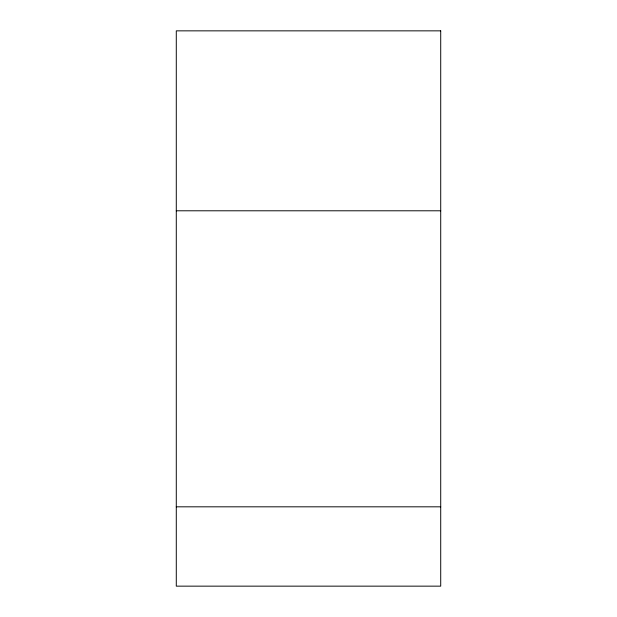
<?xml version="1.0" encoding="UTF-8"?>
<svg xmlns="http://www.w3.org/2000/svg" width="617" height="617" viewBox="0 0 617 617"><rect width="100%" height="100%" fill="white"/><g stroke="black" fill="none" stroke-linecap="round" stroke-linejoin="round"><path stroke-width="0.93" d="M176.285 210.79L440.715 210.79M176.285 506.819L440.715 506.819M440.715 30.85L176.285 30.85L176.285 586.15L440.715 586.15L440.715 30.85"/></g></svg>
